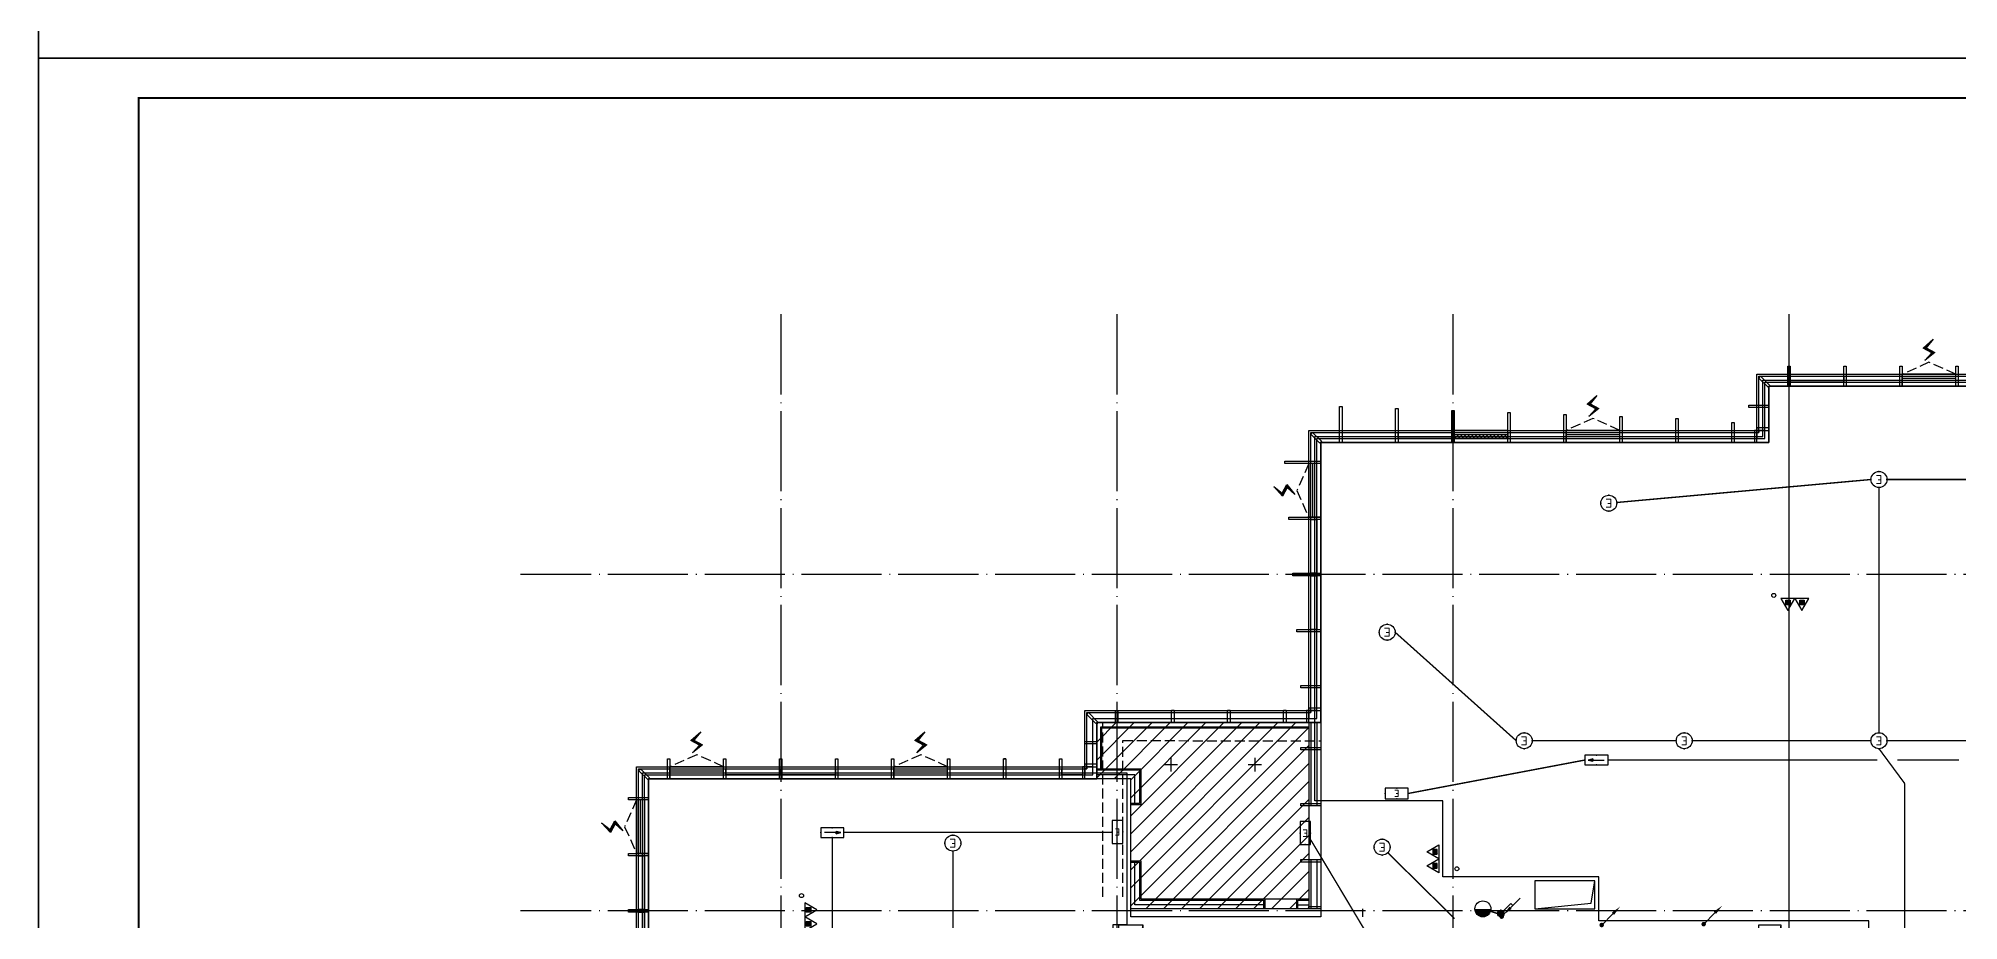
# Model space of a CAD drawing. Extents: x -292644 to 261407, y -12902 to 435090.
# Drawn here: x 93204 to 141197, y 203157 to 225189 of the extents above; entities that cross this region are included whole.
import ezdxf
from ezdxf.enums import TextEntityAlignment as Align
from ezdxf.xclip import XClip

# ---------------------------------------------------------------- set-up
doc = ezdxf.new("R2010")
doc.units = 0
doc.header["$LTSCALE"] = 1000
doc.header["$MEASUREMENT"] = 0
for name, pattern in [('104-10 轴网$0$DOTE', [2.42, 2, -0.2, 0.02, -0.2]), ('8#楼幕墙$0$109-34 轴网$0$L1$0$$AUDIT_BAD_LTYPE1', [0]), ('8#楼幕墙$0$DASH', [0.35, 0.25, -0.1]), ('DASH', [0.35, 0.25, -0.1]), ('X-104 8#10#平面_t3$0$109-34 轴网$0$L1$0$$AUDIT_BAD_LTYPE1', [0]), ('X-104 8#10#平面_t3$0$DASH', [0.35, 0.25, -0.1])]:
    doc.linetypes.add(name, pattern=pattern)
doc.layers.get('0').update_dxf_attribs({"linetype": 'CONTINUOUS'})
doc.layers.get('Defpoints').update_dxf_attribs({"linetype": 'CONTINUOUS'})
for name, color, linetype in [('104-10 轴网$0$A_AXIS-轴线', 36, '104-10 轴网$0$DOTE'), ('8#楼幕墙$0$04-电动窗', 1, 'CONTINUOUS'), ('8#楼幕墙$0$A-C_玻璃幕墙', 140, 'CONTINUOUS'), ('8#楼幕墙$0$A-SUR_看线', 231, 'CONTINUOUS'), ('8#楼幕墙$0$A-TECH_结构', 21, 'CONTINUOUS'), ('EQUIP-照明', 3, 'CONTINUOUS'), ('LWIRE', 4, 'CONTINUOUS'), ('TEL_TEXT', 3, 'CONTINUOUS'), ('WIRE-应急', 2, 'DASH'), ('WIRE-照明', 1, 'CONTINUOUS'), ('X-104 8#10#平面_t3$0$A-E_栏杆', 232, 'CONTINUOUS'), ('X-104 8#10#平面_t3$0$A-O_分水线', 127, 'CONTINUOUS'), ('X-104 8#10#平面_t3$0$A-SUR_保温', 222, 'CONTINUOUS'), ('X-104 8#10#平面_t3$0$A-SUR_看线', 231, 'CONTINUOUS'), ('X-104 8#10#平面_t3$0$A-TECH_结构', 21, 'CONTINUOUS'), ('X-104 8#10#平面_t3$0$A_STR-砌块墙', 121, 'CONTINUOUS'), ('X-104 8#10#平面_t3$0$D_铝板', 181, 'CONTINUOUS'), ('X-104 8#10#平面_t3$0$水-消火栓', 41, 'CONTINUOUS')]:
    doc.layers.add(name, color=color, linetype=linetype)
doc.layers.add('8#楼幕墙$0$04-不打印_辅助线', color=165, linetype='CONTINUOUS', plot=False)
doc.layers.add('X-104 8#10#平面_t3$0$04-不打印_辅助线', color=165, linetype='CONTINUOUS', plot=False)
doc.layers.add('X-104 8#10#平面_t3$0$000套内', color=226, linetype='CONTINUOUS', lineweight=30, plot=False)
doc.layers.get('X-104 8#10#平面_t3$0$A-O_分水线').off()
doc.styles.add('_TEL_DIM', font='SIMPLEX', dxfattribs={"width": 0.7, "height": 3.5, "bigfont": 'HZTXT'})
doc.styles.get("Standard").update_dxf_attribs({"font": 'gbenor.shx', "bigfont": 'gbcbig.shx'})

# ---------------------------------------------------------------- blocks, each defined once
blk = doc.blocks.new('104-10 轴网')
at = {"layer": '104-10 轴网$0$A_AXIS-轴线', "linetype": '104-10 轴网$0$DOTE'}
for p, q in [((120430, 40100), (120430, -6500)), ((128830, 40100), (128830, -6500)), ((137230, 40100), (137230, -6500)), ((145630, 40100), (145630, -6500)), ((168930, 33600), (113930, 33600)), ((168930, 25200), (113930, 25200))]:
    blk.add_line(p, q, dxfattribs=at)
at = {"layer": 'Defpoints'}
blk.add_lwpolyline([(104380, 45500), (178480, 45500), (178480, -11900), (104380, -11900)], close=True, dxfattribs=at)
blk = doc.blocks.new('图框-A1')
for points, const_width in [([(0, 0), (841, 0), (841, 594), (0, 594)], 0.05), ([(766, 584), (25, 584), (25, 10), (766, 10)], 0.5)]:
    blk.add_lwpolyline(points, close=True, dxfattribs=dict(const_width=const_width))
at = {"const_width": 0.05}
for points in [[(420.5, 594), (420.5, 592)], [(420.5, 0), (420.5, 2)]]:
    blk.add_lwpolyline(points, dxfattribs=at)
blk = doc.blocks.new('X-104 8#10#平面_t3$0$fdhggh')
at = {"layer": 'X-104 8#10#平面_t3$0$04-不打印_辅助线', "linetype": 'X-104 8#10#平面_t3$0$109-34 轴网$0$L1$0$$AUDIT_BAD_LTYPE1'}
h = blk.add_hatch(dxfattribs=at)
h.set_pattern_fill('ANSI31', color=256, scale=200)
h.set_pattern_definition([(45, (-111756.95, 3e-10), (-224.5064, 224.5064), [])])
h.paths.add_polyline_path([(7900, 206700), (7900, 208100), (13199, 208100), (13199, 203450), (8750, 203450), (8750, 206700)])
blk.add_lwpolyline([(7900, 206700), (7900, 208100), (13199, 208100), (13199, 203450), (8750, 203450), (8750, 206700), (7900, 206700)], close=True, dxfattribs=at)
at = {"layer": 'X-104 8#10#平面_t3$0$A-TECH_结构', "linetype": 'X-104 8#10#平面_t3$0$109-34 轴网$0$L1$0$$AUDIT_BAD_LTYPE1'}
blk.add_lwpolyline([(27100, 194500), (42500, 194500), (42500, 216500), (24700, 216500), (24700, 215100), (13500, 215100), (13500, 208400), (13500, 208400), (13500, 203250), (8750, 203250), (8750, 206500), (8750, 206500), (8750, 206700), (-3300, 206700), (-3300, 188900), (-1900, 188900), (-1900, 177700), (20100, 177700), (20100, 190300), (27100, 190300)], close=True, dxfattribs=at)
blk = doc.blocks.new('X-104 8#10#平面_t3$0$fdsgdfh')
at = {"layer": 'X-104 8#10#平面_t3$0$A-TECH_结构', "linetype": 'X-104 8#10#平面_t3$0$109-34 轴网$0$L1$0$$AUDIT_BAD_LTYPE1'}
for points in [[(18850, 25250), (20254, 25389), (20350, 25950)], [(8450, 23450), (8450, 22150), (8921, 22309), (9050, 23450), (8450, 23450)], [(16150, 22850), (15854, 22126), (14550, 21950)], [(16750, 14500), (16349, 14335), (16150, 12800)]]:
    blk.add_lwpolyline(points, dxfattribs=at)
for points in [[(20350, 25950), (18850, 25950), (18850, 25250), (20350, 25250)], [(8450, 24850), (9050, 24850), (9050, 23550), (8450, 23550)], [(8450, 23450), (9050, 23450), (9050, 22150), (8450, 22150)], [(14550, 22850), (16150, 22850), (16150, 21950), (14550, 21950)], [(10750, 15200), (10050, 15200), (10050, 14700), (10750, 14700)], [(11200, 14500), (10050, 14500), (10050, 12800), (11200, 12800)], [(16150, 14500), (16750, 14500), (16750, 12800), (16150, 12800)]]:
    blk.add_lwpolyline(points, close=True, dxfattribs=at)
at = {"layer": 'X-104 8#10#平面_t3$0$A-TECH_结构'}
for points in [[(8450, 23550), (8450, 24850), (9050, 24850), (8862, 23719)], [(24450, 23550), (24450, 24850), (25000, 24850), (24819, 23660)], [(24450, 24850), (25000, 24850), (25000, 23550), (24450, 23550)]]:
    blk.add_lwpolyline(points, close=True, dxfattribs=at)
for points in [[(10050, 14700), (10619, 14783), (10750, 15200)], [(11200, 14500), (11005, 13062), (10050, 12800)]]:
    blk.add_lwpolyline(points, dxfattribs=at)
blk = doc.blocks.new('104-8910 结构')
at = {"layer": 'Defpoints'}
blk.add_lwpolyline([(-19000, -118200), (61000, -118200), (61000, 41800), (-19000, 41800)], close=True, dxfattribs=at)
blk = doc.blocks.new('8#楼幕墙$0$ii')
blk.add_lwpolyline([(-1340, 0), (0, 0), (0, -150), (-1340, -150)], close=True)
blk = doc.blocks.new('8#楼幕墙$0$$TCHSYS$WIN2D')
for p, q in [((-0.5, 0.5), (0.5, 0.5)), ((-0.5, 0.5), (-0.5, -0.5)), ((0.5, 0.5), (0.5, -0.5)), ((0.5, 0.167), (-0.5, 0.167)), ((0.5, -0.167), (-0.5, -0.167)), ((-0.5, -0.5), (0.5, -0.5))]:
    blk.add_line(p, q)
blk = doc.blocks.new('8#楼幕墙$0$开启扇')
at = {"layer": '8#楼幕墙$0$04-电动窗'}
h = blk.add_hatch(color=1, dxfattribs=at)
h.dxf.hatch_style = 1
h.paths.add_polyline_path([(771, 399), (600, 588), (817, 705), (569, 925), (738, 715), (521, 598)])
at = {"linetype": '8#楼幕墙$0$DASH'}
blk.add_lwpolyline([(0, 50), (670, 350), (1340, 50)], dxfattribs=at)
at = {"layer": '8#楼幕墙$0$04-电动窗', "color": 1}
blk.add_lwpolyline([(771, 399), (600, 588), (817, 705), (569, 925), (738, 715), (521, 598), (771, 399)], close=True, dxfattribs=at)
at = {"xscale": -1340, "yscale": 300, "zscale": 1340, "rotation": 180}
blk.add_blockref('8#楼幕墙$0$$TCHSYS$WIN2D', (670, -100), dxfattribs=at)
blk = doc.blocks.new('8#楼幕墙$0$$WINLIB2D$00000039')
at = {"color": 0}
for points in [[(-0.5, 0.5), (-0.5, -0.5)], [(0.5, 0.5), (-0.5, 0.5)], [(0.5, -0.5), (0.5, 0.5)], [(-0.5, 0.167), (0.5, 0.167)], [(-0.452, -0.167), (-0.5, 0.084)], [(-0.384, -0.167), (-0.448, 0.167)], [(-0.316, -0.167), (-0.38, 0.167)], [(-0.248, -0.167), (-0.312, 0.167)], [(-0.18, -0.167), (-0.244, 0.167)], [(-0.112, -0.167), (-0.176, 0.167)], [(-0.044, -0.167), (-0.108, 0.167)], [(0.024, -0.167), (-0.04, 0.167)], [(0.092, -0.167), (0.028, 0.167)], [(0.16, -0.167), (0.096, 0.167)], [(0.228, -0.167), (0.164, 0.167)], [(0.296, -0.167), (0.232, 0.167)], [(0.364, -0.167), (0.3, 0.167)], [(0.432, -0.167), (0.368, 0.167)], [(0.5, -0.167), (0.436, 0.167)], [(-0.5, -0.167), (0.5, -0.167)], [(0.5, -0.5), (-0.5, -0.5)]]:
    blk.add_lwpolyline(points, dxfattribs=at)
blk = doc.blocks.new('8#楼幕墙$0$A$C13E80662')
for points in [[(150, 150), (150, 200), (0, 200), (0, 0), (150, 0)], [(150, 0), (200, 0), (200, 150), (150, 150)]]:
    blk.add_lwpolyline(points)
blk = doc.blocks.new('*U5091')
blk.add_lwpolyline([(510, 0), (0, 0), (0, 150), (510, 150)], close=True)
blk = doc.blocks.new('8#楼幕墙')
at = {"layer": '8#楼幕墙$0$04-不打印_辅助线'}
for points in [[(-18550, 224700), (65550, 224700), (65550, 284100), (-18550, 284100)], [(-18550, 165300), (65550, 165300), (65550, 224700), (-18550, 224700)]]:
    blk.add_lwpolyline(points, close=True, dxfattribs=at)
at = {"layer": '8#楼幕墙$0$A-C_玻璃幕墙'}
for p, q in [((13199, 208100), (13199, 203450)), ((13250, 208100), (13250, 206020)), ((13400, 208100), (13400, 206020)), ((13500, 208100), (13500, 206020)), ((13250, 204680), (13250, 203450)), ((13400, 204680), (13400, 203450)), ((13500, 204680), (13500, 203450))]:
    blk.add_line(p, q, dxfattribs=at)
for points in [[(25170, 217000), (25230, 217000), (25230, 216500), (25170, 216500)], [(26570, 217000), (26630, 217000), (26630, 216500), (26570, 216500)], [(27970, 217000), (28030, 217000), (28030, 216500), (27970, 216500)], [(29370, 217000), (29430, 217000), (29430, 216500), (29370, 216500)], [(7600, 207000), (7600, 208400), (13200, 208400), (13200, 215400), (24400, 215400), (24400, 216800), (42800, 216800), (42800, 194200), (27400, 194200), (27400, 190000), (20400, 190000), (20400, 177400), (-2200, 177400), (-2200, 188600), (-3600, 188600), (-3600, 207000)], [(7650, 206950), (7650, 208350), (13250, 208350), (13250, 215350), (24450, 215350), (24450, 216750), (42750, 216750), (42750, 194250), (27350, 194250), (27350, 190050), (20350, 190050), (20350, 177450), (-2150, 177450), (-2150, 188650), (-3550, 188650), (-3550, 206950)], [(7800, 206800), (7800, 208200), (13400, 208200), (13400, 215200), (24600, 215200), (24600, 216600), (42600, 216600), (42600, 194400), (27200, 194400), (27200, 190200), (20200, 190200), (20200, 177600), (-2000, 177600), (-2000, 188800), (-3400, 188800), (-3400, 206800)], [(24721, 216521), (24679, 216479), (24450, 216708), (24492, 216750)], [(13970, 216000), (14030, 216000), (14030, 215100), (13970, 215100)], [(24200, 215970), (24200, 216030), (24700, 216030), (24700, 215970)], [(15370, 215950), (15430, 215950), (15430, 215100), (15370, 215100)], [(16770, 215900), (16830, 215900), (16830, 215100), (16770, 215100)], [(18170, 215850), (18230, 215850), (18230, 215100), (18170, 215100)], [(19570, 215800), (19630, 215800), (19630, 215100), (19570, 215100)], [(20970, 215750), (21030, 215750), (21030, 215100), (20970, 215100)], [(22370, 215700), (22430, 215700), (22430, 215100), (22370, 215100)], [(23770, 215600), (23830, 215600), (23830, 215100), (23770, 215100)], [(13521, 215121), (13479, 215079), (13250, 215308), (13292, 215350)], [(24400, 215400), (24340, 215400), (24340, 215100), (24400, 215100)], [(24400, 215460), (24400, 215400), (24700, 215400), (24700, 215460)], [(12600, 214570), (12600, 214630), (13500, 214630), (13500, 214570)], [(12700, 213170), (12700, 213230), (13500, 213230), (13500, 213170)], [(12800, 211770), (12800, 211830), (13500, 211830), (13500, 211770)], [(12900, 210370), (12900, 210430), (13500, 210430), (13500, 210370)], [(13000, 208970), (13000, 209030), (13500, 209030), (13500, 208970)], [(7921, 208121), (7879, 208079), (7650, 208308), (7692, 208350)], [(8370, 208400), (8430, 208400), (8430, 208100), (8370, 208100)], [(9770, 208400), (9830, 208400), (9830, 208100), (9770, 208100)], [(11170, 208400), (11230, 208400), (11230, 208100), (11170, 208100)], [(12570, 208400), (12630, 208400), (12630, 208100), (12570, 208100)], [(13200, 208400), (13140, 208400), (13140, 208100), (13200, 208100)], [(13200, 208460), (13200, 208400), (13500, 208400), (13500, 208460)], [(7600, 207570), (7600, 207630), (7900, 207630), (7900, 207570)], [(13000, 207420), (13000, 207480), (13500, 207480), (13500, 207420)], [(-3279, 206721), (-3321, 206679), (-3550, 206908), (-3508, 206950)], [(-2770, 206700), (-2830, 206700), (-2830, 207200), (-2770, 207200)], [(-1370, 206700), (-1430, 206700), (-1430, 207200), (-1370, 207200)], [(30, 206700), (-30, 206700), (-30, 207200), (30, 207200)], [(1430, 206700), (1370, 206700), (1370, 207200), (1430, 207200)], [(2830, 206700), (2770, 206700), (2770, 207200), (2830, 207200)], [(4230, 206700), (4170, 206700), (4170, 207200), (4230, 207200)], [(5630, 206700), (5570, 206700), (5570, 207200), (5630, 207200)], [(7030, 206700), (6970, 206700), (6970, 207200), (7030, 207200)], [(7600, 207000), (7540, 207000), (7540, 206700), (7600, 206700)], [(7600, 207060), (7600, 207000), (7900, 207000), (7900, 207060)], [(-3800, 206170), (-3800, 206230), (-3300, 206230), (-3300, 206170)], [(-3800, 206170), (-3800, 206230), (-3300, 206230), (-3300, 206170)], [(13000, 206020), (13000, 206080), (13500, 206080), (13500, 206020)], [(-3800, 204770), (-3800, 204830), (-3300, 204830), (-3300, 204770)], [(13000, 204620), (13000, 204680), (13500, 204680), (13500, 204620)], [(13199, 203450), (13199, 203510), (13500, 203510), (13500, 203450)], [(-3800, 203370), (-3800, 203430), (-3300, 203430), (-3300, 203370)]]:
    blk.add_lwpolyline(points, close=True, dxfattribs=at)
at = {"layer": '8#楼幕墙$0$A-SUR_看线'}
for p, q in [((11230, 208400), (11170, 208400)), ((12630, 208400), (12570, 208400)), ((5630, 207200), (5570, 207200))]:
    blk.add_line(p, q, dxfattribs=at)
at = {"layer": '8#楼幕墙$0$A-TECH_结构'}
blk.add_lwpolyline([(7900, 206700), (7900, 208100), (13500, 208100), (13500, 215100), (24700, 215100), (24700, 216500), (42500, 216500), (42500, 194500), (27100, 194500), (27100, 190300), (20100, 190300), (20100, 177700), (-1900, 177700), (-1900, 188900), (-3300, 188900), (-3300, 206700)], close=True, dxfattribs=at)
at = {"layer": '8#楼幕墙$0$A-C_玻璃幕墙', "linetype": '8#楼幕墙$0$109-34 轴网$0$L1$0$$AUDIT_BAD_LTYPE1', "xscale": -1}
for p in [(29370, 216750), (20970, 215350), (-1430, 206950), (4170, 206950)]:
    blk.add_blockref('8#楼幕墙$0$开启扇', p, dxfattribs=at)
at = {"layer": '8#楼幕墙$0$A-C_玻璃幕墙'}
for p in [(26570, 216750), (16770, 215350), (18170, 215350), (-30, 206950), (1370, 206950)]:
    blk.add_blockref('8#楼幕墙$0$ii', p, dxfattribs=at)
for name, p, rotation in [('8#楼幕墙$0$A$C13E80662', (24600, 215200), 90), ('8#楼幕墙$0$ii', (13250, 213170), 90), ('8#楼幕墙$0$ii', (13250, 211770), 90), ('8#楼幕墙$0$A$C13E80662', (13400, 208200), 90), ('*U5091', (7540, 206950), 180), ('8#楼幕墙$0$A$C13E80662', (7800, 206800), 90), ('8#楼幕墙$0$ii', (-3550, 204770), 90), ('8#楼幕墙$0$ii', (-3550, 203370), 90)]:
    blk.add_blockref(name, p, dxfattribs=dict(at, rotation=rotation))
at = {"layer": '8#楼幕墙$0$A-C_玻璃幕墙', "linetype": '8#楼幕墙$0$109-34 轴网$0$L1$0$$AUDIT_BAD_LTYPE1', "xscale": -1, "rotation": 90}
for p in [(13250, 214570), (-3550, 206170)]:
    blk.add_blockref('8#楼幕墙$0$开启扇', p, dxfattribs=at)
at = {"layer": 'Defpoints', "color": 2, "linetype": '8#楼幕墙$0$109-34 轴网$0$L1$0$$AUDIT_BAD_LTYPE1', "xscale": 1340, "yscale": 300, "zscale": -1340}
blk.add_blockref('8#楼幕墙$0$$WINLIB2D$00000039', (17500, 215250), dxfattribs=at)
blk = doc.blocks.new('X-104 8#10#平面_t3$0$$TWTSYS$00000546')
h = blk.add_hatch()
h.set_pattern_fill('ANSI31', color=256, scale=200, style=0)
h.set_pattern_definition([(45, (-38543.802, -6670.83), (-17.67767, 17.67767), [])])
h.paths.add_polyline_path([(-65, 174), (65, 174), (65, 44), (-65, 44)])
for points in [[(0, 344), (-198, 0), (198, 0)], [(-65, 174), (65, 174), (65, 44), (-65, 44)]]:
    blk.add_lwpolyline(points, close=True)
blk = doc.blocks.new('X-104 8#10#平面_t3$0$A$C46662BA1')
at = {"layer": 'X-104 8#10#平面_t3$0$水-消火栓'}
for centre in [(136577, 211280), (128657, 204450), (112277, 203780)]:
    blk.add_circle(centre, 50, dxfattribs=at)
at = {"layer": 'X-104 8#10#平面_t3$0$水-消火栓', "yscale": 0.88, "zscale": 0.88}
for p, xscale, rotation in [((136932, 211200), 0.88, 179.9999999999992), ((137282, 211200), 0.88, 179.9999999999992), ((128207, 204875), -0.88, 90), ((128207, 204525), -0.88, 90), ((112357, 203425), 0.88, 270), ((112357, 203075), 0.88, 270)]:
    blk.add_blockref('X-104 8#10#平面_t3$0$$TWTSYS$00000546', p, dxfattribs=dict(at, xscale=xscale, rotation=rotation))
blk = doc.blocks.new('X-104 8#10#平面_t3$0$jtkjuyriuy')
h = blk.add_hatch()
h.set_pattern_fill('ANSI31', color=8, scale=30, angle=45)
h.set_pattern_definition([(90, (0, 0), (-47.625, 1e-14), [])])
h.paths.add_polyline_path([(-138, 138), (138, 138), (138, -138), (-138, -138)])
for points in [[(-168, 168), (168, 168), (168, -168), (-168, -168)], [(-138, 138), (138, 138), (138, -138), (-138, -138)]]:
    blk.add_lwpolyline(points, close=True)
at = {"layer": 'X-104 8#10#平面_t3$0$04-不打印_辅助线'}
for p, q in [((-168, 0), (168, 0)), ((0, 168), (0, -168))]:
    blk.add_line(p, q, dxfattribs=at)
blk = doc.blocks.new('X-104 8#10#平面_t3')
at = {"linetype": 'X-104 8#10#平面_t3$0$109-34 轴网$0$L1$0$$AUDIT_BAD_LTYPE1'}
for points in [[(177307, 284100), (177307, 224700), (93207, 224700), (93207, 284100)], [(177307, 224700), (177307, 165300), (93207, 165300), (93207, 224700)]]:
    blk.add_lwpolyline(points, close=True, dxfattribs=at)
at = {"layer": 'X-104 8#10#平面_t3$0$000套内'}
blk.add_lwpolyline([(138957, 194350), (138957, 203150), (132207, 203150), (132207, 204250), (128307, 204250), (128307, 206150), (125107, 206150), (125107, 215250), (136307, 215250), (136307, 216650), (154407, 216650), (154407, 206850), (154407, 206850), (154407, 194350), (144707, 194350), (144707, 194350), (138957, 194350)], close=True, dxfattribs=at)
blk.add_lwpolyline([(108307, 188750), (108307, 190300), (108307, 195650), (108307, 195650), (108307, 206850), (120407, 206850), (120407, 203050), (120057, 203050), (120057, 200250), (121707, 200250), (121707, 190900), (128807, 190900), (128807, 190200), (132007, 190200), (132007, 177550), (120807, 177550), (120807, 177550), (109707, 177550), (109707, 188750), (108307, 188750)], dxfattribs=at)
at = {"layer": 'X-104 8#10#平面_t3$0$04-不打印_辅助线', "linetype": 'X-104 8#10#平面_t3$0$109-34 轴网$0$L1$0$$AUDIT_BAD_LTYPE1'}
for points in [[(177307, 224700), (93207, 224700), (93207, 284100), (177307, 284100)], [(177307, 165300), (93207, 165300), (93207, 224700), (177307, 224700)]]:
    blk.add_lwpolyline(points, close=True, dxfattribs=at)
at = {"layer": 'X-104 8#10#平面_t3$0$A-E_栏杆', "linetype": 'X-104 8#10#平面_t3$0$109-34 轴网$0$L1$0$$AUDIT_BAD_LTYPE1'}
for points in [[(119757, 206950), (119757, 208000), (124957, 208000)], [(119787, 206950), (119787, 207970), (124957, 207970)]]:
    blk.add_lwpolyline(points, dxfattribs=at)
at = {"layer": 'X-104 8#10#平面_t3$0$A-SUR_保温'}
blk.add_line((124686, 203550), (124956, 203550), dxfattribs=at)
for points in [[(120607, 206080), (120607, 206800), (119657, 206800)], [(123826, 203550), (120607, 203550), (120607, 204620)]]:
    blk.add_lwpolyline(points, dxfattribs=at)
at = {"layer": 'X-104 8#10#平面_t3$0$A-SUR_看线'}
for p, q in [((121587, 208400), (121527, 208400)), ((122987, 208400), (122927, 208400)), ((124387, 208400), (124327, 208400))]:
    blk.add_line(p, q, dxfattribs=at)
at = {"layer": 'X-104 8#10#平面_t3$0$A-SUR_看线', "linetype": 'X-104 8#10#平面_t3$0$DASH', "ltscale": 2, "const_width": 30}
blk.add_lwpolyline([(136957, 203750), (136957, 216500)], dxfattribs=at)
at = {"layer": 'X-104 8#10#平面_t3$0$A-TECH_结构', "linetype": 'X-104 8#10#平面_t3$0$109-34 轴网$0$L1$0$$AUDIT_BAD_LTYPE1'}
blk.add_lwpolyline([(125257, 208100), (119657, 208100), (119657, 206700)], dxfattribs=at)
at = {"layer": 'X-104 8#10#平面_t3$0$A-TECH_结构', "linetype": 'X-104 8#10#平面_t3$0$DASH'}
for points in [[(119809, 203752), (119809, 208102), (125257, 208100)], [(120307, 203750), (120307, 207651), (125255, 207649)]]:
    blk.add_lwpolyline(points, dxfattribs=at)
at = {"layer": 'X-104 8#10#平面_t3$0$A_STR-砌块墙'}
blk.add_line((126307, 203250), (126307, 203450), dxfattribs=at)
at = {"layer": 'X-104 8#10#平面_t3$0$D_铝板'}
for p, q in [((123856, 203700), (124656, 203700)), ((124656, 203450), (124656, 203700)), ((124656, 203700), (124956, 203700)), ((124686, 203450), (124686, 203670)), ((124686, 203670), (124956, 203670))]:
    blk.add_line(p, q, dxfattribs=at)
for points in [[(119657, 206950), (120757, 206950), (120757, 206050), (120503, 206050)], [(119657, 206920), (120727, 206920), (120727, 206080), (120503, 206080)], [(120507, 204650), (120757, 204650), (120757, 203700), (123856, 203700), (123856, 203450)], [(120507, 204620), (120727, 204620), (120727, 203670), (123826, 203670), (123826, 203450)]]:
    blk.add_lwpolyline(points, dxfattribs=at)
at = {"xscale": 100, "yscale": 100, "zscale": 100}
for p in [(93207, 224700), (93207, 165300)]:
    blk.add_blockref('图框-A1', p, dxfattribs=at)
at = {"linetype": 'X-104 8#10#平面_t3$0$109-34 轴网$0$L1$0$$AUDIT_BAD_LTYPE1'}
ref = blk.add_blockref('8#楼幕墙', (111757, 0), dxfattribs=at)
XClip(ref).set_block_clipping_path([(-18549.9999999995, -12899.9999999999), (65550.0000000003, 284100.0000000003)])
for name, p in [('X-104 8#10#平面_t3$0$fdhggh', (111757, 0)), ('X-104 8#10#平面_t3$0$fdsgdfh', (111757, 178200))]:
    blk.add_blockref(name, p, dxfattribs=at)
ref = blk.add_blockref('104-10 轴网', (-8673, 178200), dxfattribs=at)
XClip(ref).set_block_clipping_path([(104379.5977508624, -11900), (178479.5977508624, 45500)])
ref = blk.add_blockref('104-8910 结构', (153887, 105500), dxfattribs=dict(at, rotation=180))
XClip(ref).set_block_clipping_path([(-15919.9999999996, -118200.0000000001), (58180.0000000003, -60800.0000000001)])
at = {"layer": 'X-104 8#10#平面_t3$0$A-O_分水线', "linetype": 'X-104 8#10#平面_t3$0$109-34 轴网$0$L1$0$$AUDIT_BAD_LTYPE1'}
blk.add_blockref('X-104 8#10#平面_t3$0$A$C46662BA1', (0, 0), dxfattribs=at)
at = {"layer": 'X-104 8#10#平面_t3$0$A-O_分水线', "xscale": -1}
for p in [(121507, 207050), (123607, 207050)]:
    blk.add_blockref('X-104 8#10#平面_t3$0$jtkjuyriuy', p, dxfattribs=at)
blk = doc.blocks.new('$equip$00001147')
blk.add_circle((0, 0), 0.5)
at = {"flags": 9}
blk.add_attdef('A', (0, 0), '', height=0.00002, dxfattribs=at)
blk = doc.blocks.new('$equip_U$00000361(HT0843)')
for p in [(-0.5, 0), (0, 0.5), (0.5, 0), (0, -0.5)]:
    blk.add_point(p)
blk.add_blockref('$equip$00001147', (0, 0))
at = {"color": 7, "style": '_TEL_DIM'}
blk.add_attdef('$TEXT$', text='', height=0.5, dxfattribs=at).set_placement((0, 0), align=Align.MIDDLE_CENTER)
at = {"color": 7, "style": '_TEL_DIM', "flags": 1}
for tag in ['A', 'REMARK']:
    blk.add_attdef(tag, text='', height=0.000025, dxfattribs=at).set_placement((0, 0), align=Align.MIDDLE_CENTER)
blk = doc.blocks.new('$TelecSys$00000080')
for p, q in [((-0.7, -0.7), (0, 0)), ((0.1, 0.1), (0.1, 0.1)), ((-0.1, -0.1), (-0.1, -0.1))]:
    blk.add_line(p, q)
at = {"const_width": 0.142}
blk.add_lwpolyline([(0.07, 0, 1), (-0.07, 0, 1)], format="xyb", close=True, dxfattribs=at)
blk.add_solid([(-0.63, -0.77), (-0.77, -0.63), (-1.15, -1.15)])
at = {"width": 0.8, "flags": 9}
blk.add_attdef('A', (0, 0), '', height=0.00002, rotation=180, dxfattribs=at)
blk = doc.blocks.new('$equip$00002534')
for p, q in [((-0.72, 0.66), (-0.72, 0)), ((0.72, 0.66), (-0.72, 0.66)), ((-0.72, 0), (0.72, 0)), ((0.72, 0), (0.72, 0.66))]:
    blk.add_line(p, q)
blk.add_lwpolyline([(-0.72, 0.66), (-0.72, 0), (0.72, 0), (0.72, 0.66), (-0.72, 0.66), (-0.72, 0)])
for p in [(-0.72, 0.33), (0, 0.66), (0, 0), (0.72, 0.33)]:
    blk.add_point(p)
at = {"color": 7, "style": '_TEL_DIM'}
blk.add_attdef('$TEXT$', text='', height=0.4, dxfattribs=at).set_placement((0, 0.33), align=Align.MIDDLE_CENTER)
at = {"color": 7, "style": '_TEL_DIM', "flags": 1}
blk.add_attdef('A', text='', height=0.00002, dxfattribs=at).set_placement((0, 0), align=Align.MIDDLE_CENTER)
blk = doc.blocks.new('$equip$00002541')
blk.add_hatch(color=256).paths.add_polyline_path([(-0.24, 0.37), (-0.53, 0.3), (-0.24, 0.23)])
for p, q in [((-0.72, 0.6), (-0.72, 0)), ((0.72, 0.6), (-0.72, 0.6)), ((-0.72, 0), (0.72, 0)), ((-0.24, 0.37), (-0.53, 0.3)), ((-0.53, 0.3), (-0.24, 0.23)), ((-0.24, 0.37), (-0.24, 0.23)), ((0.72, 0), (0.72, 0.6))]:
    blk.add_line(p, q)
at = {"color": 7}
blk.add_line((-0.48, 0.3), (0.48, 0.3), dxfattribs=at)
blk.add_lwpolyline([(-0.72, 0.6), (-0.72, 0), (0.72, 0), (0.72, 0.6), (-0.72, 0.6), (-0.72, 0)])
for p in [(-0.72, 0.3), (0, 0.6), (0, 0), (0.72, 0.3)]:
    blk.add_point(p)
at = {"color": 7, "style": '_TEL_DIM', "flags": 1}
blk.add_attdef('A', text='', height=0.00002, dxfattribs=at).set_placement((0, 0), align=Align.MIDDLE_CENTER)
blk = doc.blocks.new('$equip$00001151')
blk.add_circle((0, 0.5), 0.5)
for points in [[(0.43, 0.25), (-0.43, 0.25), (0.5, 0.5), (-0.5, 0.5)], [(0.25, 0.07), (-0.25, 0.07), (0.43, 0.25), (-0.43, 0.25)], [(0, 0), (0, 0), (0.25, 0.07), (-0.25, 0.07)]]:
    blk.add_solid(points)
at = {"flags": 9}
blk.add_attdef('A', (0, 0), '', height=0.00002, dxfattribs=at)
blk = doc.blocks.new('$equip$00001962')
for p, q in [((0.15, 0.36), (0.63, 0.83)), ((0.63, 0.83), (0.77, 0.69))]:
    blk.add_line(p, q)
blk.add_circle((0, 0.21), 0.208)
for p in [(-0.21, 0.21), (0, 0.42), (0, 0), (0.21, 0.21)]:
    blk.add_point(p)
for points in [[(-0.18, 0.31), (0.18, 0.31), (-0.21, 0.21), (0.21, 0.21)], [(-0.18, 0.1), (0.18, 0.1), (-0.21, 0.21), (0.21, 0.21)], [(-0.1, 0.39), (0.1, 0.39), (-0.18, 0.31), (0.18, 0.31)], [(-0.1, 0.03), (0.1, 0.03), (-0.18, 0.1), (0.18, 0.1)], [(0, 0.42), (0, 0.42), (-0.1, 0.39), (0.1, 0.39)], [(0, 0), (0, 0), (-0.1, 0.03), (0.1, 0.03)]]:
    blk.add_solid(points)
at = {"layer": 'TEL_TEXT', "style": '_TEL_DIM', "flags": 1}
blk.add_attdef('A', text='', height=0.00002, dxfattribs=at).set_placement((0, 0), align=Align.MIDDLE_CENTER)
blk = doc.blocks.new('$TelecSys$00000081')
for p, q in [((0.1, 0.1), (0.1, 0.1)), ((-1.15, -1.15), (-0.55, -0.55)), ((-0.1, -0.1), (-0.1, -0.1))]:
    blk.add_line(p, q)
at = {"const_width": 0.142}
blk.add_lwpolyline([(0.07, 0, 1), (-0.07, 0, 1)], format="xyb", close=True, dxfattribs=at)
blk.add_solid([(-0.62, -0.48), (-0.48, -0.62), (-0.1, -0.1)])
at = {"width": 0.8, "flags": 9}
blk.add_attdef('A', (0, 0), '', height=0.00002, rotation=180, dxfattribs=at)

msp = doc.modelspace()

# ---------------------------------------------------------------- linework, layer by layer
at = {"layer": 'WIRE-应急', "linetype": 'DASH', "const_width": 35}
for points in [[(139007, 214173), (132653, 213599)], [(143007, 214173), (139407, 214173)], [(139207, 213973), (139207, 207850)], [(130140, 207650), (127115, 210357)], [(134140, 207650), (130540, 207650)], [(139007, 207650), (134540, 207650)], [(139848, 206583), (139207, 207450)], [(143007, 207650), (139407, 207650)], [(131859, 207167), (127442, 206332)], [(139168, 207167), (132435, 207167)], [(141207, 207167), (139665, 207167)], [(139848, 199459), (139848, 206583)], [(113045, 205233), (113045, 199605)], [(120041, 205358), (113333, 205358)], [(126436, 202782), (125007, 205170)], [(116061, 204891), (116061, 202013)], [(128600, 203206), (126931, 204851)]]:
    msp.add_lwpolyline(points, dxfattribs=at)
at = {"layer": 'WIRE-照明', "linetype": 'Continuous', "const_width": 35}
msp.add_lwpolyline([(129673, 203333), (129497, 203389)], dxfattribs=at)

# ---------------------------------------------------------------- block references
msp.add_blockref('X-104 8#10#平面_t3', (0, 0))
at = {"layer": 'EQUIP-照明', "xscale": 400, "yscale": 400, "zscale": 400, "rotation": 180}
for p in [(139207, 214173), (132454, 213581), (126915, 210357), (130340, 207650), (134340, 207650), (139207, 207650), (116061, 205091), (126789, 204991)]:
    msp.add_blockref('$equip_U$00000361(HT0843)', p, dxfattribs=at).add_auto_attribs({'$TEXT$': 'E'})
at = {"layer": 'EQUIP-照明', "xscale": 400, "yscale": 400, "zscale": 400}
for name, p in [('$equip$00002541', (132147, 207047)), ('$equip$00001151', (129307, 203250)), ('$equip$00001962', (129756, 203250))]:
    msp.add_blockref(name, p, dxfattribs=at)
at = {"layer": 'EQUIP-照明'}
ref = msp.add_blockref('$equip$00002534', (127154, 206200), dxfattribs=dict(at, xscale=400, yscale=400, zscale=400))
ref.add_attrib('$TEXT$', 'E', dxfattribs={"layer": '0', "color": 7, "height": 160, "rotation": 180, "style": '_TEL_DIM'}).set_placement((127154, 206332), align=Align.MIDDLE_CENTER)
at = {"layer": 'EQUIP-照明', "xscale": 400, "yscale": 400, "zscale": 400, "rotation": 180}
msp.add_blockref('$equip$00002541', (113045, 205473), dxfattribs=at)
at = {"layer": 'EQUIP-照明'}
ref = msp.add_blockref('$equip$00002534', (120305, 205371), dxfattribs=dict(at, xscale=400, yscale=400, zscale=400, rotation=89.99999999999999))
ref.add_attrib('$TEXT$', 'E', dxfattribs={"layer": '0', "color": 7, "height": 160, "rotation": 180, "style": '_TEL_DIM'}).set_placement((120173, 205371), align=Align.MIDDLE_CENTER)
ref = msp.add_blockref('$equip$00002534', (124737, 205341), dxfattribs=dict(at, xscale=400, yscale=400, zscale=400, rotation=270))
ref.add_attrib('$TEXT$', 'E', dxfattribs={"layer": '0', "color": 7, "height": 160, "rotation": 180, "style": '_TEL_DIM'}).set_placement((124869, 205341), align=Align.MIDDLE_CENTER)
at = {"layer": 'LWIRE', "xscale": 400, "yscale": 400, "zscale": 400, "rotation": 180}
for name, p in [('$TelecSys$00000081', (129777, 203256)), ('$TelecSys$00000080', (132277, 203046)), ('$TelecSys$00000080', (134826, 203069))]:
    msp.add_blockref(name, p, dxfattribs=at)

doc.saveas('drawing.dxf')
